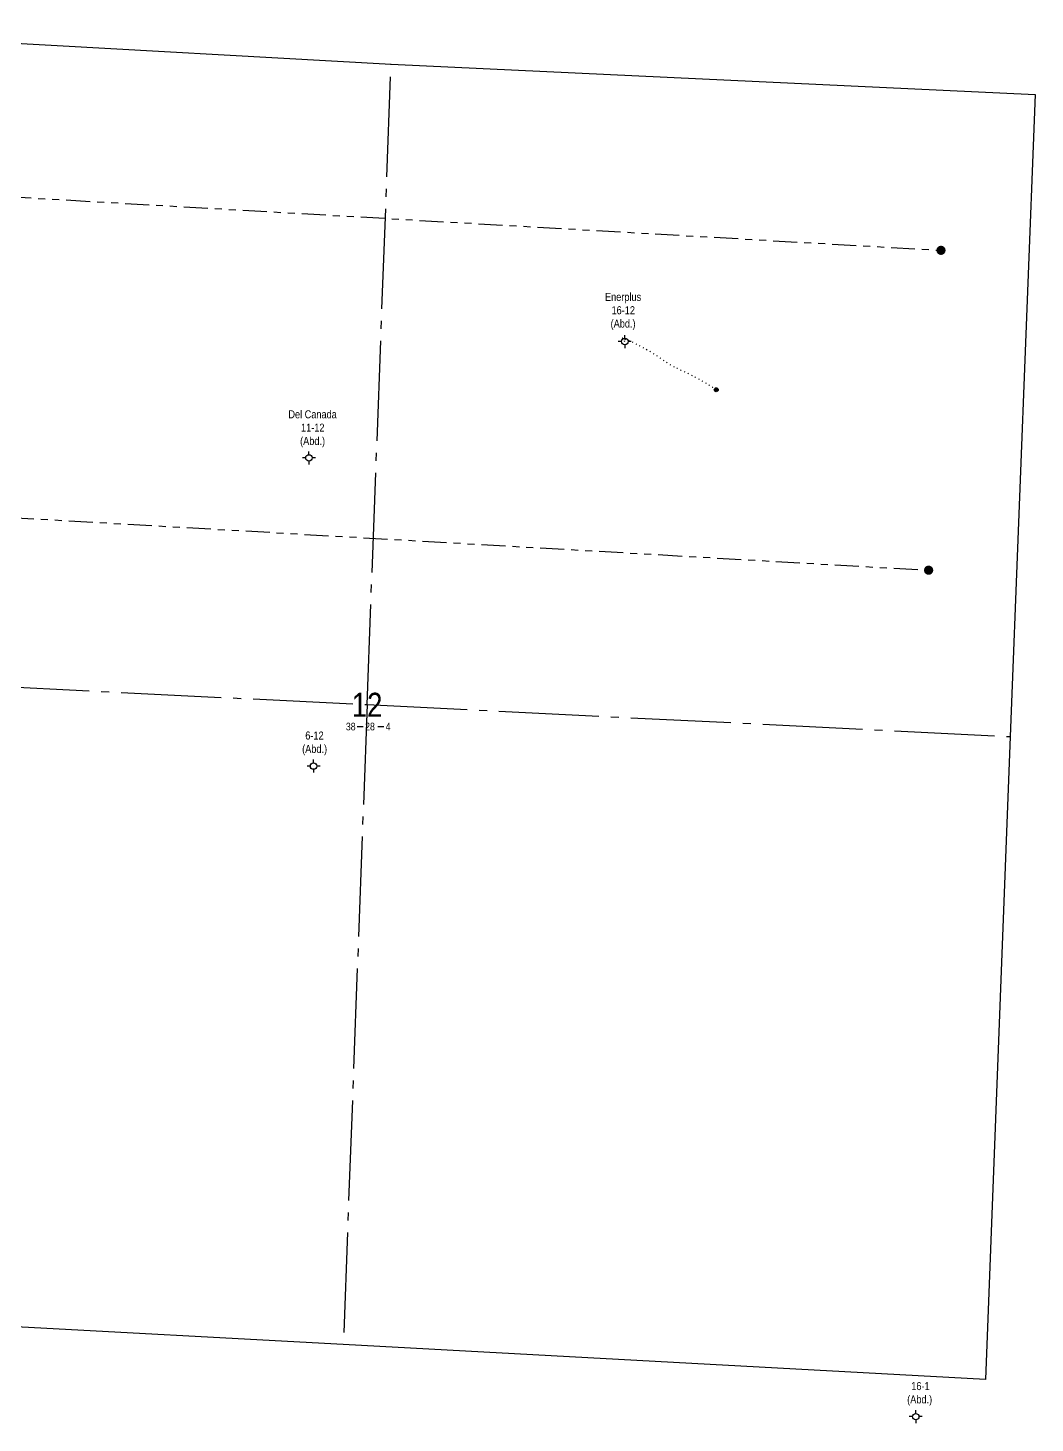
# Model space of a CAD drawing. Extents: x 296548 to 304697, y 5790571 to 5795015.
# Drawn here: x 303438 to 304697, y 5792075 to 5793818 of the extents above; entities that cross this region are included whole.
import ezdxf
from ezdxf.enums import TextEntityAlignment as Align

# ---------------------------------------------------------------- set-up
doc = ezdxf.new("R2010")
doc.units = 0
doc.header["$LTSCALE"] = 5
for name, pattern in [('foc-DOT', [1, 0.2, -0.8]), ('foc-DRILLPATH', [14.75, 6, -1.75, 1.75, -1.75, 1.75, -1.75]), ('foc-QUARTERLINE', [33, 25, -3, 2, -3])]:
    doc.linetypes.add(name, pattern=pattern)
for name, color, linetype in [('10', 1, 'Continuous'), ('9', 3, 'Continuous'), ('AS-DRILL-T', 8, 'Continuous'), ('DETAIL-HZ-Existing', 8, 'foc-DOT'), ('F-WS-S', 8, 'Continuous'), ('L-MON', 1, 'Continuous'), ('L-SEC', 7, 'Continuous'), ('L-SECLBL', 7, 'Continuous'), ('L-SECQ', 8, 'foc-QUARTERLINE'), ('P-PDRILLPATH', 12, 'foc-DRILLPATH')]:
    doc.layers.add(name, color=color, linetype=linetype)
doc.styles.add('80L', font='ARIALN.TTF', dxfattribs={"height": 10})
doc.styles.add('SIMPLEX', font='ARIALN.TTF')

# ---------------------------------------------------------------- blocks, each defined once
blk = doc.blocks.new('L-SECLBL')
at = {"layer": '9', "color": 7}
for p, q in [((-5.1, -27.8), (-12.3, -27.8)), ((20.7, -27.8), (13.5, -27.8))]:
    blk.add_line(p, q, dxfattribs=at)
at = {"layer": '10', "color": 2, "style": 'SIMPLEX'}
blk.add_attdef('SEC', text='', height=30, dxfattribs=at).set_placement((0, 0), align=Align.MIDDLE)
at = {"layer": '10', "color": 5, "style": '80L'}
blk.add_attdef('TWP', text='', height=9.5, dxfattribs=at).set_placement((-14.4, -27.4), align=Align.MIDDLE_RIGHT)
blk.add_attdef('RGE', text='', height=9.5, dxfattribs=at).set_placement((3.6, -27.4), align=Align.MIDDLE_CENTER)
blk.add_attdef('MER', text='', height=9.5, dxfattribs=at).set_placement((23.2, -27.4), align=Align.MIDDLE_LEFT)
blk = doc.blocks.new('plbh')
at = {"layer": 'L-MON'}
h = blk.add_hatch(color=255, dxfattribs=at)
h.dxf.hatch_style = 1
edge = h.paths.add_edge_path()
edge.add_arc((0, 0), 1.16, 0, 360)
h = blk.add_hatch(color=256, dxfattribs=at)
h.dxf.hatch_style = 1
h.paths.add_polyline_path([(-0.96, 0, 1), (0.96, 0, 1)])
h.paths.add_polyline_path([(0.91, 0, -1), (-0.91, 0, -1)], flags=16)
h.paths.add_polyline_path([(0.45, 0, -1), (-0.45, 0, -1)], flags=0)
h = blk.add_hatch(color=256, dxfattribs=at)
h.dxf.hatch_style = 1
h.paths.add_polyline_path([(-0.45, 0, 1), (0.45, 0, 1)])
h.paths.add_polyline_path([(0.4, 0, -1), (-0.4, 0, -1)], flags=16)
at = {"layer": 'L-MON', "color": 240}
for radius in [0.96, 0.91, 0.45, 0.4]:
    blk.add_circle((0, 0), radius, dxfattribs=at)
blk = doc.blocks.new('BH-Existing')
at = {"layer": 'AS-DRILL-T'}
h = blk.add_hatch(color=256, dxfattribs=at)
h.dxf.hatch_style = 1
edge = h.paths.add_edge_path()
edge.add_arc((0, 0), 0.5, 0, 360)
blk.add_circle((0, 0), 0.5, dxfattribs=at)
blk = doc.blocks.new('GABD')
for p, q in [((-0.81, 0), (-1.62, 0)), ((0, 0.81), (0, 1.62)), ((1.62, 0), (0.81, 0)), ((0, -0.81), (0, -1.62))]:
    blk.add_line(p, q)
blk.add_circle((0, 0), 0.8)

msp = doc.modelspace()

# ---------------------------------------------------------------- linework, layer by layer
at = {"layer": 'DETAIL-HZ-Existing', "flags": 128}
msp.add_lwpolyline([(304183.874, 5793426.004), (304183.809, 5793426.137), (304183.67, 5793426.422), (304183.541, 5793426.708), (304183.442, 5793426.972), (304183.361, 5793427.215), (304183.279, 5793427.429), (304183.177, 5793427.613), (304183.054, 5793427.808), (304182.932, 5793428.013), (304182.81, 5793428.208), (304182.696, 5793428.353), (304182.58, 5793428.477), (304182.493, 5793428.541), (304182.454, 5793428.562), (304182.434, 5793428.573), (304182.434, 5793428.563), (304182.433, 5793428.553), (304182.443, 5793428.533), (304182.452, 5793428.522), (304182.462, 5793428.512), (304182.471, 5793428.502), (304182.481, 5793428.501), (304182.473, 5793428.542), (304182.445, 5793428.603), (304182.409, 5793428.694), (304182.374, 5793428.826), (304182.34, 5793428.987), (304182.258, 5793429.181), (304182.156, 5793429.395), (304182.064, 5793429.589), (304181.96, 5793429.743), (304181.834, 5793429.858), (304181.687, 5793429.924), (304181.528, 5793429.96), (304181.36, 5793430.017), (304181.171, 5793430.034), (304180.948, 5793429.973), (304180.754, 5793429.871), (304180.62, 5793429.756), (304180.503, 5793429.6), (304180.427, 5793429.433), (304180.362, 5793429.306), (304180.289, 5793429.249), (304180.229, 5793429.251), (304180.249, 5793429.24), (304180.398, 5793429.204), (304180.728, 5793429.201), (304181.208, 5793429.192), (304181.876, 5793429.136), (304182.762, 5793429.01), (304183.685, 5793428.824), (304184.843, 5793428.498), (304186.096, 5793428.048), (304187.37, 5793427.607), (304188.793, 5793427.16), (304191.357, 5793426.208), (304193.001, 5793425.502), (304196.822, 5793423.679), (304200.647, 5793421.717), (304204.58, 5793419.689), (304206.363, 5793418.728), (304210.504, 5793416.402), (304214.546, 5793414.09), (304218.967, 5793411.513), (304223.477, 5793408.652), (304228.289, 5793405.319), (304233.529, 5793401.679), (304238.523, 5793398.398), (304240.957, 5793396.921), (304243.716, 5793395.34), (304246.195, 5793394.001), (304249.141, 5793392.583), (304253.989, 5793390.4), (304260.777, 5793387.198), (304267.184, 5793383.962), (304275.037, 5793379.838), (304281.619, 5793376.224), (304287.395, 5793372.723), (304292.116, 5793369.624), (304293.374, 5793368.803), (304293.715, 5793368.569), (304298.076, 5793365.715)], dxfattribs=at)
at = {"layer": 'L-SEC'}
for p, q in [((303087.337, 5793817.883), (303891.872, 5793772.405)), ((303891.872, 5793772.405), (304696.579, 5793734.664)), ((304696.579, 5793734.664), (304665.546, 5792932.439)), ((304665.546, 5792932.439), (304634.473, 5792129.165)), ((303831.958, 5792172.687), (303029.353, 5792216.213)), ((304634.473, 5792129.165), (303831.958, 5792172.687))]:
    msp.add_line(p, q, dxfattribs=at)
at = {"layer": 'L-SECQ'}
for p, q in [((303861.863, 5792972.354), (303891.872, 5793772.405)), ((303060.15, 5793012.173), (303861.863, 5792972.354)), ((303861.863, 5792972.354), (303832.043, 5792172.685)), ((303861.863, 5792972.354), (304665.546, 5792932.439))]:
    msp.add_line(p, q, dxfattribs=at)
at = {"layer": 'P-PDRILLPATH', "flags": 128}
for points in [[(300763.245, 5792874.644), (300761.392, 5793759.547), (304578.97, 5793539.969)], [(300762.852, 5792864.652), (300744.296, 5793359.815), (304563.509, 5793140.273)]]:
    msp.add_lwpolyline(points, dxfattribs=at)

# ---------------------------------------------------------------- block references
at = {"layer": 'AS-DRILL-T', "color": 1, "xscale": 4.999999999999984, "yscale": 4.999999999999984, "zscale": 4.999999999999984}
for name, p in [('GABD', (304183.874, 5793426.004)), ('BH-Existing', (304298.078, 5793365.684)), ('GABD', (303789.156, 5793280.625)), ('GABD', (303794.917, 5792895.508)), ('GABD', (304547.443, 5792082.67))]:
    msp.add_blockref(name, p, dxfattribs=at)
at = {"layer": 'L-MON', "xscale": 4.999775649999985, "yscale": 4.999775649999985, "zscale": 4.999775649999985}
for p in [(304578.97, 5793539.969), (304563.509, 5793140.273)]:
    msp.add_blockref('plbh', p, dxfattribs=at)
at = {"layer": 'L-SECLBL', "xscale": 0.99995513, "yscale": 0.99995513, "zscale": 0.99995513}
msp.add_blockref('L-SECLBL', (303861.863, 5792972.354), dxfattribs=at).add_auto_attribs({'SEC': '12', 'TWP': '38', 'RGE': '28', 'MER': '4'})

# ---------------------------------------------------------------- texts
at = {"layer": 'F-WS-S', "char_height": 10.00045, "attachment_point": 1, "style": '80L'}
for s, width, insert in [('\\pi0.50364;Enerplus\\P\\pi8.7032;16-12 \\P\\pi7.5299;(Abd.)', 44.87009, (304158.584, 5793486.768)), ('\\pi0.47976;Del Canada\\P\\pi16.313;11-12 \\P\\pi15.139;(Abd.)', 60.08905, (303762.987, 5793340.092)), ('\\pi4.3435;6-12 \\P\\pi0.39381;(Abd.)', 30.59795, (303780.268, 5792938.696)), ('\\pi5.51;16-1 \\P\\pi0.39381;(Abd.)', 30.59795, (304536.339, 5792125.86))]:
    msp.add_mtext_dynamic_manual_height_columns(s, width=width, gutter_width=50, heights=[0], dxfattribs=dict(at, insert=insert))

doc.saveas('drawing.dxf')
